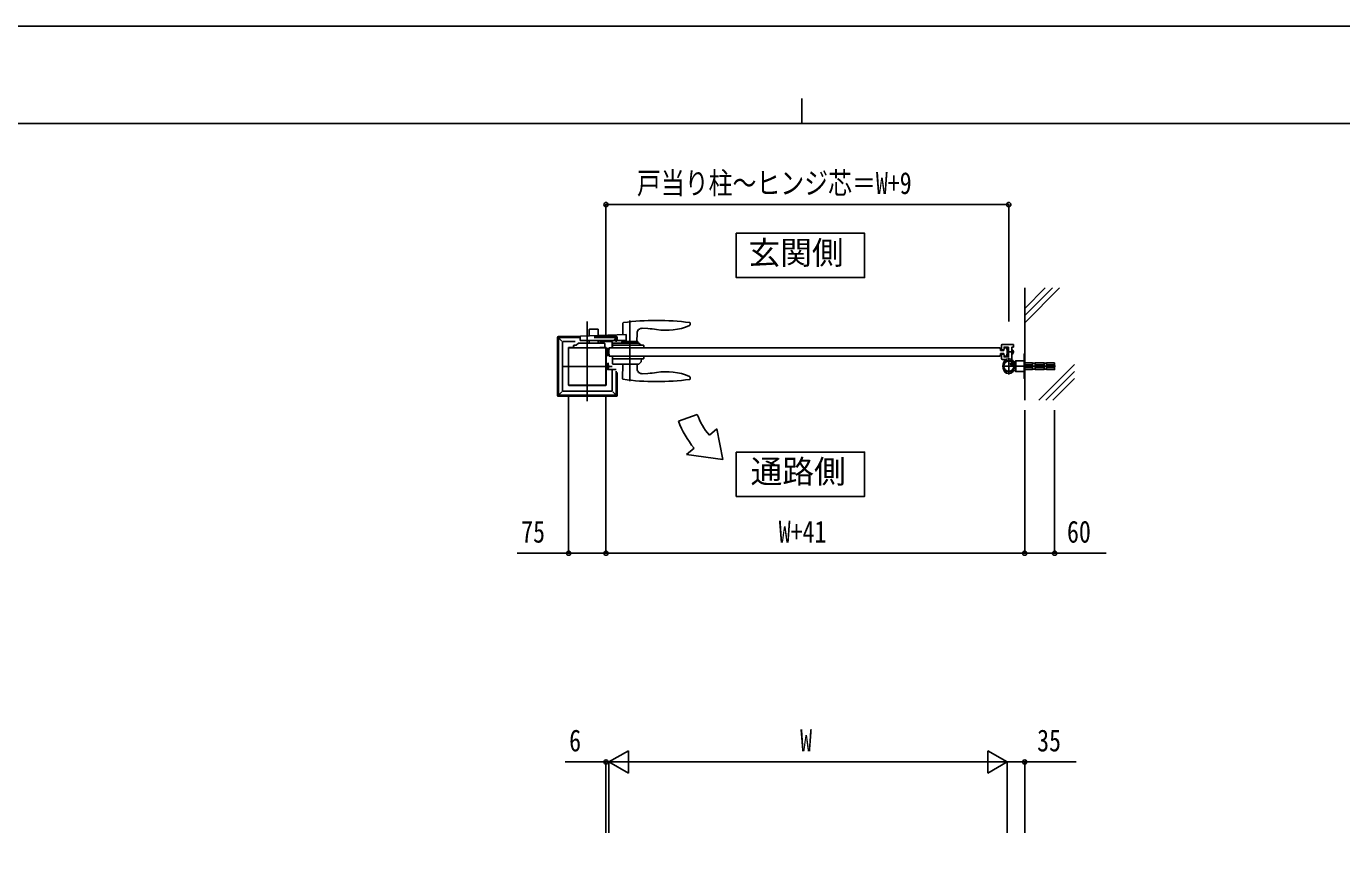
# Model space of a CAD drawing. Units: millimetres, scale not verified. Extents: x -4205 to 4205, y -2970 to 2970.
# Drawn here: x -1563 to 1079, y 1319 to 2970 of the extents above; entities that cross this region are included whole.
import ezdxf
from ezdxf.enums import TextEntityAlignment as Align

# ---------------------------------------------------------------- set-up
doc = ezdxf.new("R2010")
doc.units = ezdxf.units.MM
doc.header["$LTSCALE"] = 10
for name, color, linetype in [('0-1_USER1', 3, 'Continuous'), ('0-2_YKK_12', 2, 'Continuous'), ('0-4_YKK_A1', 4, 'Continuous'), ('0-5_YKK_D', 6, 'Continuous'), ('0-6_YKK_ZWAK', 7, 'Continuous'), ('0-7_YSS_K', 3, 'Continuous')]:
    doc.layers.add(name, color=color, linetype=linetype)
doc.styles.add('ＭＳ ゴシック', font='')
doc.styles.get('ＭＳ ゴシック').set_extended_font_data('MS Gothic')

msp = doc.modelspace()

# ---------------------------------------------------------------- linework, layer by layer
at = {"layer": '0-1_USER1'}
for points in [[(-136.78, 2554.58), (-136.78, 2465.33), (120.82, 2465.33), (120.82, 2554.58)], [(-136.78, 2115.14), (-136.78, 2025.89), (120.82, 2025.89), (120.82, 2115.14)]]:
    msp.add_lwpolyline(points, close=True, dxfattribs=at)
at = {"layer": '0-2_YKK_12'}
for p, q in [((-350.48, 2379.53), (-350.48, 2257.48)), ((-395.48, 2307.55), (-395.48, 2324.55))]:
    msp.add_line(p, q, dxfattribs=at)
at = {"layer": '0-4_YKK_A1'}
for p, q in [((-435.98, 2377.05), (-435.98, 2217.05)), ((-431.99, 2361.04), (-431.99, 2348.4)), ((-414.99, 2362.04), (-430.99, 2362.04)), ((-413.99, 2349.02), (-413.99, 2361.04)), ((-364.49, 2374.02), (-364.9, 2350.74)), ((-336.23, 2337.05), (-336.08, 2353.69)), ((-314.23, 2363), (-325.55, 2363.59)), ((-229.57, 2370.76), (-229.48, 2373.36)), ((-229.48, 2373.36), (-229.49, 2374.03)), ((-495.98, 2345.05), (-495.98, 2229.04)), ((-495.4, 2346.46), (-486.98, 2338.05)), ((-449.48, 2347.05), (-493.98, 2347.05)), ((-493.88, 2230.15), (-493.88, 2343.95)), ((-492.88, 2344.95), (-449.48, 2344.95)), ((-485.98, 2336.05), (-485.98, 2238.05)), ((-484.98, 2337.05), (-460.56, 2337.05)), ((-463.84, 2324.55), (-463.98, 2328.54)), ((-402.14, 2334.04), (-453.99, 2334.04)), ((-450.48, 2339.05), (-450.48, 2346.78)), ((-358.3, 2339.05), (-450.48, 2339.05)), ((-358.3, 2350.97), (-449.51, 2347.78)), ((-431.99, 2339.05), (-431.99, 2334.04)), ((-422.48, 2347.05), (-377.98, 2347.05)), ((-379.08, 2344.95), (-422.48, 2344.95)), ((-413.99, 2334.04), (-413.99, 2339.05)), ((-386.98, 2337.05), (-411.4, 2337.05)), ((-401.14, 2333.08), (-400.98, 2328.54)), ((-400.98, 2328.54), (-401.12, 2324.55)), ((-385.98, 2336.05), (-385.98, 2324.55)), ((-385.32, 2333.08), (-385.48, 2328.55)), ((-385.48, 2328.55), (-385.34, 2324.55)), ((-323.48, 2329.55), (-385.45, 2329.55)), ((-376.56, 2346.46), (-384.98, 2338.05)), ((-384.32, 2334.05), (-332.48, 2334.05)), ((-378.08, 2343.95), (-378.08, 2336.61)), ((-375.98, 2345.05), (-375.98, 2339.55)), ((-366.43, 2336.55), (-366.43, 2334.55)), ((-335.03, 2337.05), (-365.93, 2337.05)), ((-364.76, 2337.05), (-364.76, 2339.05)), ((-358.3, 2350.97), (-358.3, 2339.05)), ((-334.53, 2334.55), (-334.53, 2336.55)), ((-327.98, 2329.55), (-332.48, 2334.05)), ((-322.62, 2324.55), (-322.48, 2328.55)), ((396.02, 2321.55), (396.02, 2330.05)), ((397.02, 2331.05), (419.02, 2331.05)), ((401.02, 2321.55), (401.02, 2325.75)), ((409.72, 2326.05), (401.32, 2326.05)), ((410.02, 2325.75), (410.02, 2306.35)), ((417.02, 2316.51), (417.02, 2325.75)), ((417.32, 2326.05), (419.72, 2326.05)), ((420.02, 2330.05), (420.02, 2326.35)), ((-473.98, 2324.05), (-473.98, 2250.05)), ((-460.96, 2325.05), (-472.98, 2325.05)), ((-411, 2325.05), (-398.98, 2325.05)), ((-397.98, 2324.05), (-397.98, 2250.05)), ((-391.98, 2307.55), (-392.48, 2316.05)), ((387.52, 2307.55), (-391.98, 2307.55)), ((-390.48, 2324.55), (-373, 2324.55)), ((-385.34, 2307.55), (-385.48, 2303.55)), ((-385.48, 2303.55), (-385.09, 2292.51)), ((-323.48, 2302.55), (-385.45, 2302.55)), ((-385.34, 2324.55), (-322.62, 2324.55)), ((-385.34, 2307.55), (-322.62, 2307.55)), ((-327.48, 2302.55), (-327.68, 2296.75)), ((-322.62, 2307.55), (-322.48, 2303.55)), ((-322.48, 2303.55), (-322.48, 2303.51)), ((387.52, 2324.55), (393.52, 2324.55)), ((387.52, 2307.55), (393.52, 2307.55)), ((394.22, 2319.05), (393.52, 2324.55)), ((394.22, 2313.05), (393.52, 2307.55)), ((394.22, 2319.05), (400.82, 2319.05)), ((394.22, 2313.05), (400.82, 2313.05)), ((396.02, 2302.05), (396.02, 2310.55)), ((400.02, 2320.55), (397.02, 2320.55)), ((400.02, 2311.55), (397.02, 2311.55)), ((397.02, 2301.05), (403.45, 2301.05)), ((400.82, 2319.05), (401.52, 2324.55)), ((400.82, 2313.05), (401.52, 2307.55)), ((401.02, 2310.55), (401.02, 2306.35)), ((409.72, 2306.05), (401.32, 2306.05)), ((406.72, 2324.55), (401.52, 2324.55)), ((406.72, 2307.55), (401.52, 2307.55)), ((406.72, 2324.55), (407.52, 2316.05)), ((406.72, 2307.55), (407.52, 2316.05)), ((406.91, 2316.05), (421.08, 2316.05)), ((408.72, 2320.05), (407.52, 2318.85)), ((410.02, 2319.37), (408.04, 2319.37)), ((410.02, 2312.73), (408.04, 2312.73)), ((410.02, 2320.05), (408.72, 2320.05)), ((408.72, 2312.05), (410.02, 2312.05)), ((410.52, 2304.55), (410.52, 2270.55)), ((410.52, 2301.05), (410.52, 2274.05)), ((418.32, 2320.05), (417.02, 2320.05)), ((419, 2319.37), (417.02, 2319.37)), ((417.02, 2299.38), (417.02, 2315.59)), ((419, 2312.73), (417.02, 2312.73)), ((417.02, 2312.05), (418.32, 2312.05)), ((418.32, 2320.05), (418.32, 2312.05)), ((418.32, 2320.05), (419.52, 2318.85)), ((418.32, 2312.05), (419.52, 2313.25)), ((419.52, 2313.25), (419.52, 2318.85)), ((-485.98, 2287.05), (-385.98, 2287.05)), ((-394.67, 2291.8), (-395.18, 2291.8)), ((-395.18, 2291.8), (-395.18, 2282.3)), ((-395.18, 2281.05), (-378.2, 2281.05)), ((-385.98, 2281.05), (-385.98, 2238.05)), ((-332.9, 2291.55), (-384.1, 2291.55)), ((-378.08, 2230.15), (-378.08, 2277.48)), ((-375.98, 2274.55), (-375.98, 2229.04)), ((-364.75, 2291.55), (-365.25, 2262.84)), ((-336.21, 2291.55), (-336.05, 2282.32)), ((-327.83, 2296.41), (-332.54, 2291.7)), ((-314.23, 2273.1), (-325.53, 2272.51)), ((397.02, 2287.55), (424.02, 2287.55)), ((504.52, 2287.55), (397.52, 2287.55)), ((399.52, 2291.55), (399.52, 2283.55)), ((413.99, 2289.98), (423.22, 2296.44)), ((419.17, 2295.24), (414.26, 2291.8)), ((415.8, 2289.6), (420.71, 2293.04)), ((421.52, 2291.55), (421.52, 2283.55)), ((421.95, 2291.28), (422.88, 2292.39)), ((424.52, 2296.55), (422.01, 2296.55)), ((424.52, 2278.55), (422.01, 2278.55)), ((442.52, 2294.3), (458.52, 2294.3)), ((442.52, 2290.1), (458.52, 2290.1)), ((458.52, 2285), (442.52, 2285)), ((458.52, 2280.8), (442.52, 2280.8)), ((458.52, 2280.8), (458.52, 2294.3)), ((458.52, 2293.55), (463.52, 2293.55)), ((463.52, 2281.55), (458.52, 2281.55)), ((463.52, 2294.3), (463.52, 2280.8)), ((463.52, 2294.3), (481.52, 2294.3)), ((463.52, 2290.1), (481.52, 2290.1)), ((481.52, 2285), (463.52, 2285)), ((481.52, 2280.8), (463.52, 2280.8)), ((481.52, 2294.3), (481.52, 2280.8)), ((481.52, 2293.55), (486.52, 2293.55)), ((486.52, 2281.55), (481.52, 2281.55)), ((486.52, 2294.3), (486.52, 2280.8)), ((486.52, 2294.3), (502.52, 2294.3)), ((486.52, 2290.1), (502.52, 2290.1)), ((502.52, 2285), (486.52, 2285)), ((-436.48, 2249.05), (-472.98, 2249.05)), ((-435.98, 2248.55), (-435.98, 2227.55)), ((-398.98, 2249.05), (-435.48, 2249.05)), ((-365.25, 2262.84), (-365.24, 2262.18)), ((-486.98, 2236.05), (-495.4, 2227.63)), ((-493.98, 2227.05), (-436.48, 2227.05)), ((-492.88, 2229.15), (-436.48, 2229.15)), ((-436.48, 2237.05), (-484.98, 2237.05)), ((-435.48, 2237.05), (-386.98, 2237.05)), ((-379.08, 2229.15), (-435.48, 2229.15)), ((-377.98, 2227.05), (-435.48, 2227.05)), ((-384.98, 2236.05), (-376.56, 2227.63)), ((-252.77, 2177.14), (-215.18, 2190.82)), ((-175.55, 2161.57), (-190.87, 2148.72)), ((-163.62, 2100.14), (-175.55, 2161.57)), ((-221.51, 2123), (-236.83, 2110.15)), ((-163.62, 2100.14), (-236.83, 2110.15))]:
    msp.add_line(p, q, dxfattribs=at)
for points in [[(-462.98, 2329.54), (-458.49, 2329.54), (-453.99, 2334.04)], [(-401.12, 2324.54), (-425.03, 2324.54), (-463.84, 2324.54)], [(387.52, 2324.55), (-391.98, 2324.55), (-392.48, 2316.05)], [(408.72, 2320.05), (408.72, 2312.05), (407.52, 2313.25), (407.52, 2318.85)], [(-393.04, 2289.2), (-395.1, 2288.19), (-395.71, 2287.05)], [(-393.04, 2284.9), (-395.1, 2285.9), (-395.71, 2287.05)], [(-395.68, 2293.55), (-395.18, 2293.05), (-392.48, 2293.05)], [(-395.68, 2280.55), (-395.18, 2281.05), (-395.18, 2293.05)], [(-394.67, 2291.8), (-394.67, 2282.3), (-395.18, 2282.3)], [(421.95, 2291.28), (417.93, 2297.01), (419.3, 2297.51)], [(420.66, 2297.21), (419.61, 2295.32), (419.77, 2294.03)], [(423.07, 2293.77), (420.93, 2293.43), (419.77, 2294.03)], [(502.52, 2294.3), (502.52, 2280.8), (486.52, 2280.8)], [(-229.57, 2265.34), (-229.48, 2262.74), (-229.49, 2262.07)]]:
    msp.add_lwpolyline(points, dxfattribs=at)
for points in [[(-473.48, 2249.55), (-398.48, 2249.55), (-398.48, 2324.55), (-473.48, 2324.55)], [(442.52, 2312.55), (441.52, 2312.55), (441.52, 2262.55), (442.52, 2262.55)], [(418.79, 2295.78), (413.88, 2292.34), (416.17, 2289.06), (421.09, 2292.51)], [(441.52, 2298.55), (441.52, 2276.55), (424.52, 2276.55), (424.52, 2298.55)]]:
    msp.add_lwpolyline(points, close=True, dxfattribs=at)
for radius in [11.5, 10.35]:
    msp.add_circle((410.52, 2287.55), radius, dxfattribs=at)
for centre, radius, start, end in [((-296.98, 1889.55), 490, 82.18537, 97.81776), ((-430.99, 2361.04), 1, 90, 180), ((-414.99, 2361.04), 1, 0, 90), ((-363.5, 2374), 1, 97.81776, 179), ((-326.08, 2353.6), 10, 87, 179.5), ((-322.6, 2203.22), 160, 80.71811, 87), ((-277.44, 2479.55), 120, 260.71811, 292.87469), ((-231.57, 2370.83), 2, 292.87469, 358), ((-230.49, 2374.01), 1, 1, 82.18537), ((-492.88, 2343.95), 1, 90, 180), ((-484.98, 2336.05), 1, 90, 180), ((-462.98, 2328.54), 1, 90, 178), ((-449.48, 2346.78), 1, 92, 180), ((-402.14, 2333.04), 1, 2, 90), ((-386.98, 2336.05), 1, 360, 90), ((-384.32, 2333.05), 1, 90, 178), ((-379.08, 2343.95), 1, 0, 90), ((-365.93, 2336.55), 0.5, 90, 180), ((-365.93, 2334.55), 0.5, 180, 270), ((-335.03, 2336.55), 0.5, 0, 90), ((-335.03, 2334.55), 0.5, 270, 0), ((-323.48, 2328.55), 1, 2, 90), ((397.02, 2330.05), 1, 90, 180), ((401.32, 2325.75), 0.3, 90, 180), ((409.72, 2325.75), 0.3, 0, 90), ((417.32, 2325.75), 0.3, 90, 180), ((419.02, 2330.05), 1, 0, 90), ((419.72, 2326.35), 0.3, 270, 0), ((-472.98, 2324.05), 1, 90, 180), ((-398.98, 2324.05), 1, 360, 90), ((-323.48, 2303.55), 1, 270, 358), ((397.02, 2321.55), 1, 180, 270), ((397.02, 2310.55), 1, 90, 180), ((397.02, 2302.05), 1, 180, 270), ((410.52, 2291.55), 11, 0, 180), ((400.02, 2321.55), 1, 270, 0), ((400.02, 2310.55), 1, 0, 90), ((401.32, 2306.35), 0.3, 180, 270), ((403.45, 2299.05), 2, 301.58634, 90), ((409.72, 2306.35), 0.3, 270, 0), ((417.02, 2316.05), 0.3, 113.57818, 246.42182), ((416.82, 2316.51), 0.2, 293.57818, 0), ((416.82, 2315.59), 0.2, 0, 66.42182), ((422.02, 2299.38), 5, 180, 225.81561), ((-399.34, 2287.05), 6.66, 314.51496, 45.48504), ((-384.1, 2292.55), 1, 182, 270), ((-326.05, 2282.5), 10, 181, 273), ((-332.9, 2292.05), 0.5, 270, 315), ((-328.18, 2296.76), 0.5, 315, 358), ((-322.6, 2432.88), 160, 273, 279.28189), ((-277.44, 2156.55), 120, 67.12531, 99.28189), ((410.52, 2283.55), 11, 180, 0), ((419.75, 2296.29), 1.3, 49.0353, 110), ((422.01, 2299.55), 3, 214.8499, 270), ((422.01, 2275.55), 3, 90, 145.1501), ((414.7, 2290.47), 9, 20.9647, 49.0353), ((421.89, 2293.23), 1.3, 320, 20.9647), ((-472.98, 2250.05), 1, 180, 270), ((-398.98, 2250.05), 1, 270, 360), ((-398.98, 2250.05), 1, 270, 0), ((-364.24, 2262.2), 1, 181, 262.09448), ((-296.98, 2746.55), 490, 262.09448, 277.81463), ((-231.57, 2265.27), 2, 2, 67.12531), ((-230.49, 2262.09), 1, 277.81463, 359), ((-492.88, 2230.15), 1, 180, 270), ((-484.98, 2238.05), 1, 180, 270), ((-386.98, 2238.05), 1, 270, 360), ((-379.08, 2230.15), 1, 270, 0), ((-83.62, 2238.71), 180, 200.00072, 220.00072), ((-83.62, 2238.71), 140, 200.00072, 220.00072)]:
    msp.add_arc(centre, radius, start, end, dxfattribs=at)
for centre, major_axis, ratio, start_param, end_param in [((-493.98, 2345.04), (-1.42, 1.42), 0.995146, 5.5002201, 7.0661505), ((-377.98, 2345.04), (1.42, 1.42), 0.995146, 5.5002201, 7.0661505), ((-436.48, 2248.55), (0, -0.501), 0.997564, 1.5707963, 3.1415927), ((-435.48, 2248.55), (0, -0.501), 0.997564, 3.1415927, 4.712389), ((-493.98, 2229.05), (-1.42, -1.42), 0.995146, 5.5002201, 7.0661505), ((-436.48, 2227.55), (0, 0.501), 0.997564, 3.1415927, 4.712389), ((-435.48, 2227.55), (0, 0.501), 0.997564, 1.5707963, 3.1415927), ((-377.98, 2229.05), (1.42, -1.42), 0.995146, 5.5002201, 7.0661505)]:
    msp.add_ellipse(centre, major_axis=major_axis, ratio=ratio, start_param=start_param, end_param=end_param, dxfattribs=at)
at = {"layer": '0-5_YKK_D'}
for p, q in [((-398.48, 2344.55), (-398.48, 2613.05)), ((-398.48, 2612.05), (410.52, 2612.05)), ((410.52, 2377.55), (410.52, 2613.05)), ((-473.48, 2229.55), (-473.48, 1911.05)), ((-398.48, 2229.55), (-398.48, 1911.05)), ((-398.48, 2229.55), (-398.48, 1911.05)), ((442.52, 2199.55), (442.52, 1911.05)), ((442.52, 2199.55), (442.52, 1911.05)), ((502.52, 2199.55), (502.52, 1911.05)), ((-398.48, 1912.05), (442.52, 1912.05)), ((-392.48, 1492.84), (-353.51, 1515.34)), ((-353.51, 1470.34), (-353.51, 1515.34)), ((407.52, 1492.84), (368.55, 1515.34)), ((368.55, 1515.34), (368.55, 1470.34)), ((-398.48, 1492.84), (-480.48, 1492.84)), ((-398.48, 1350.39), (-398.48, 1493.84)), ((-392.48, 1492.84), (-398.48, 1492.84)), ((-392.48, 1350.39), (-392.48, 1493.84)), ((-392.48, 1350.39), (-392.48, 1493.84)), ((-392.48, 1492.84), (-375.48, 1492.84)), ((-392.48, 1492.84), (-353.51, 1470.34)), ((-392.48, 1492.84), (-314.54, 1492.84)), ((-347.48, 1492.84), (362.52, 1492.84)), ((407.52, 1492.84), (329.58, 1492.84)), ((407.52, 1492.84), (368.55, 1470.34)), ((407.52, 1350.39), (407.52, 1493.84)), ((407.52, 1350.39), (407.52, 1493.84)), ((442.52, 1350.39), (442.52, 1493.84))]:
    msp.add_line(p, q, dxfattribs=at)
for points in [[(-398.48, 1912.05), (-473.48, 1912.05), (-576.88, 1912.05)], [(442.52, 1912.05), (502.52, 1912.05), (605.92, 1912.05)], [(407.52, 1492.84), (442.52, 1492.84), (545.92, 1492.84)]]:
    msp.add_lwpolyline(points, dxfattribs=at)
for centre in [(-398.48, 2612.05), (410.52, 2612.05), (-473.48, 1912.05), (-398.48, 1912.05), (-398.48, 1912.05), (442.52, 1912.05), (442.52, 1912.05), (502.52, 1912.05), (-398.48, 1492.84), (442.52, 1492.84)]:
    msp.add_circle(centre, 4.25, dxfattribs=at)
at = {"layer": '0-6_YKK_ZWAK'}
for p, q in [((-4.98, 2825), (-4.98, 2775)), ((3895.02, 2775), (-3904.98, 2775))]:
    msp.add_line(p, q, dxfattribs=at)
msp.add_lwpolyline([(-4205, -2970), (4205, -2970), (4205, 2970), (-4205, 2970)], close=True, dxfattribs=at)
at = {"layer": '0-7_YSS_K'}
for p, q in [((442.52, 2219.55), (442.52, 2444.55)), ((442.52, 2403.15), (483.92, 2444.55)), ((442.52, 2389.01), (498.06, 2444.55)), ((442.52, 2374.87), (512.2, 2444.55)), ((471.05, 2219.55), (542.52, 2291.02)), ((485.19, 2219.55), (542.52, 2276.88)), ((499.33, 2219.55), (542.52, 2262.74))]:
    msp.add_line(p, q, dxfattribs=at)

# ---------------------------------------------------------------- texts
at = {"layer": '0-1_USER1', "style": 'ＭＳ ゴシック'}
for s, p in [('玄関側', (-112.4, 2478.08)), ('通路側', (-108.07, 2038.64))]:
    msp.add_text(s, height=46.74, dxfattribs=at).set_placement(p, align=Align.BOTTOM_LEFT)
at = {"layer": '0-5_YKK_D', "style": 'ＭＳ ゴシック', "width": 0.8}
for s, p in [('戸当り柱～ヒンジ芯＝W+9', (-336.38, 2620.05)), ('75', (-568.88, 1920.05)), ('W+41', (-51.58, 1920.05)), ('60', (527.52, 1920.05)), ('6', (-472.48, 1500.84)), ('W', (-8.48, 1500.84)), ('35', (467.52, 1500.84))]:
    msp.add_text(s, height=43.99, dxfattribs=at).set_placement(p, align=Align.BOTTOM_LEFT)

doc.saveas('drawing.dxf')
